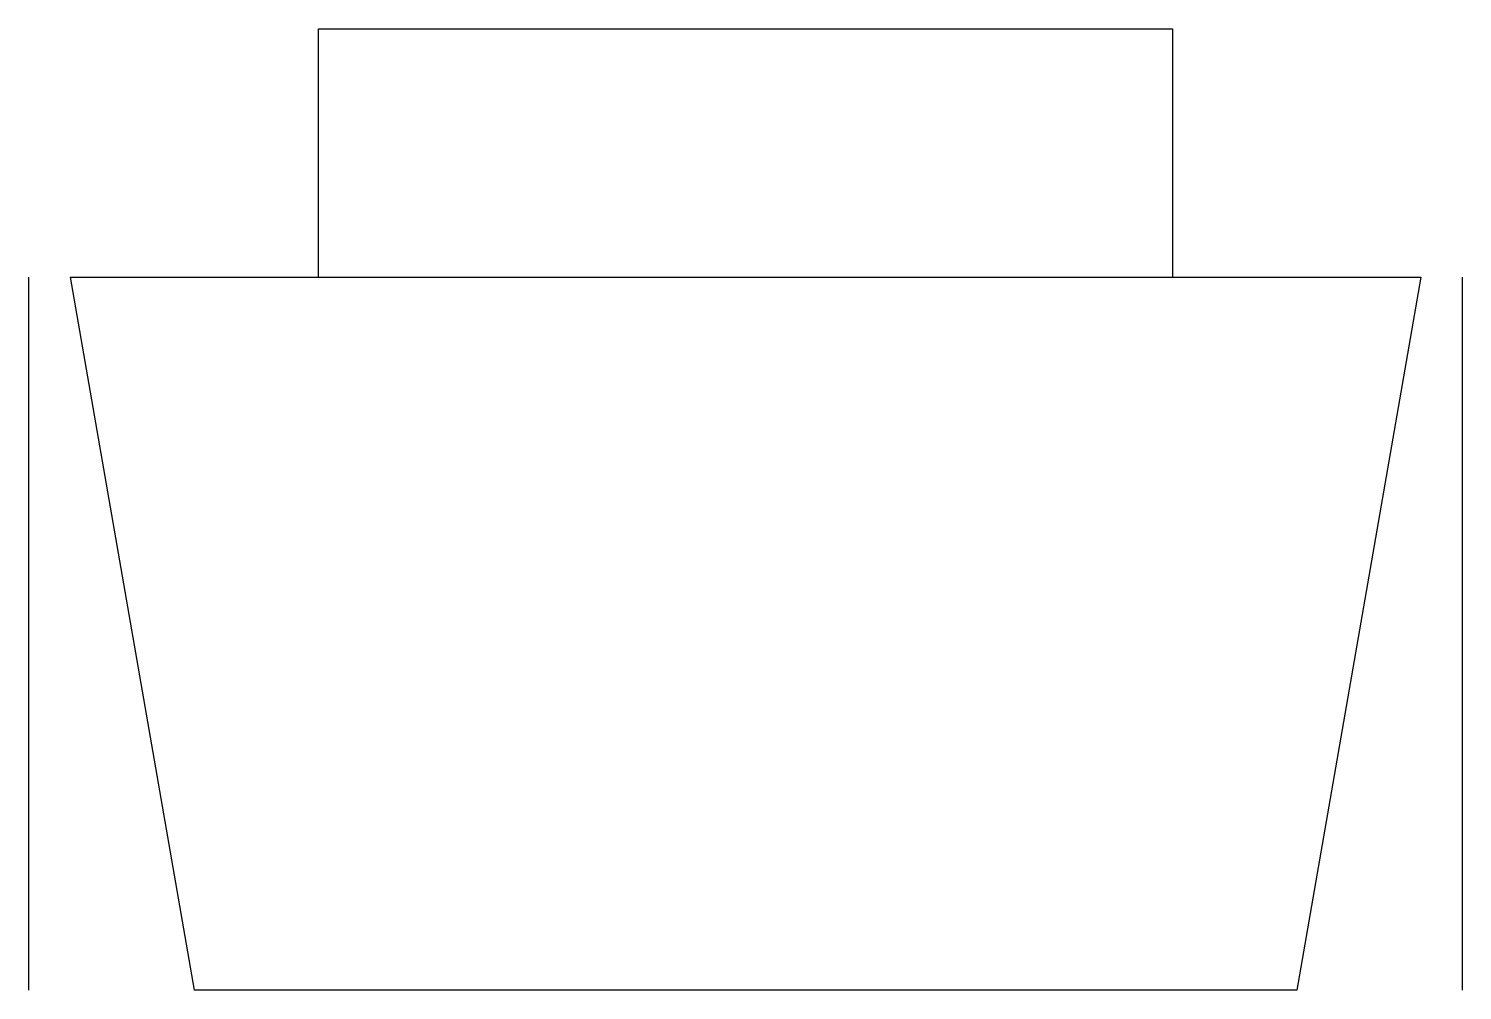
# Model space of a CAD drawing. Header units: millimetres. Extents: x -10129.708 to -10129.501, y 43.462 to 43.601.
import ezdxf

# ---------------------------------------------------------------- set-up
doc = ezdxf.new("R2010")
doc.units = ezdxf.units.MM
doc.header["$LTSCALE"] = 10
doc.layers.add('Tub_Válvulas', color=2, linetype='Continuous')

msp = doc.modelspace()

# ---------------------------------------------------------------- linework, layer by layer
at = {"layer": 'Tub_Válvulas'}
for p, q in [((-10129.66639, 43.60105), (-10129.54255, 43.60105)), ((-10129.66639, 43.56505), (-10129.66639, 43.60105)), ((-10129.54255, 43.60105), (-10129.54255, 43.56505)), ((-10129.70839, 43.46166), (-10129.70839, 43.56505)), ((-10129.70239, 43.56505), (-10129.50655, 43.56505)), ((-10129.70239, 43.56505), (-10129.68439, 43.46166)), ((-10129.50655, 43.56505), (-10129.52455, 43.46166)), ((-10129.50055, 43.56505), (-10129.50055, 43.46166)), ((-10129.52455, 43.46166), (-10129.68439, 43.46166))]:
    msp.add_line(p, q, dxfattribs=at)

doc.saveas('drawing.dxf')
